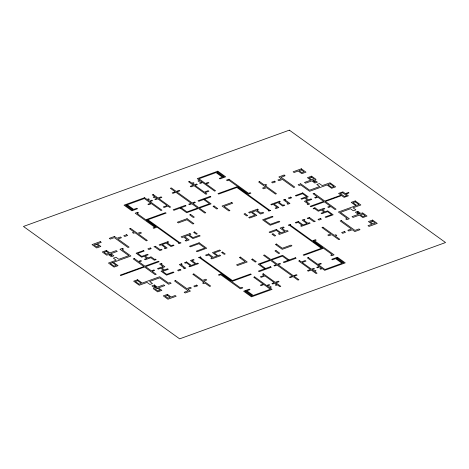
<?xml version="1.0" encoding="UTF-8"?>
<svg xmlns="http://www.w3.org/2000/svg" width="469" height="469" viewBox="0 0 469 469"><rect width="100%" height="100%" fill="white"/><g stroke="black" fill="none" stroke-linecap="round" stroke-linejoin="round"><path stroke-width="0.7" d="M204.607 199.19L211.12 203.874L199.389 208.125L205.78 212.721L204.812 213.073L198.422 208.476L186.691 212.721L180.184 208.037M289.103 259.99L282.59 255.306L270.865 259.556L264.475 254.96L263.508 255.306L269.898 259.908L258.167 264.153L264.674 268.837M203.693 199.524L209.526 203.722L198.727 207.632L192.894 203.435L195.38 202.538L194.67 202.022L192.184 202.925L176.889 191.921L179.914 190.824L179.228 190.332L176.203 191.428L171.332 187.922L170.341 188.28L175.213 191.786L172.187 192.882L172.868 193.375L175.893 192.278L191.188 203.282L188.702 204.185L189.412 204.695L191.903 203.798L197.736 207.996L186.932 211.906L181.098 207.708M288.189 260.324L282.356 256.127L271.551 260.037L277.384 264.235L279.876 263.332L280.585 263.848L278.094 264.745L293.395 275.754L296.414 274.658L297.1 275.151L294.075 276.247L298.946 279.753L297.956 280.11L293.084 276.604L290.059 277.701L289.373 277.208L292.398 276.112L277.103 265.108L274.617 266.005L273.908 265.495L276.393 264.592L270.56 260.395L259.756 264.311L265.589 268.508M289.361 130.153L23.45 226.457L179.639 338.847L445.55 242.543L289.361 130.153M153.181 194.494L152.249 194.828L154.706 196.599L153.234 197.132L153.955 197.654L155.427 197.121L157.086 198.311L154.758 199.155L155.52 199.7L157.848 198.856L167.14 205.545L163.288 206.935L164.068 207.491L167.914 206.102L169.684 207.374L170.616 207.034L158.78 198.522L161.864 197.402L161.107 196.857L158.018 197.971L153.181 194.494M189.417 181.368L188.485 181.708L193.322 185.191L190.238 186.304L191 186.855L194.084 185.736L205.92 194.254L206.852 193.914L205.082 192.642L208.928 191.246L208.154 190.69L204.308 192.085L195.016 185.396L197.343 184.557L196.581 184.006L194.254 184.85L192.601 183.655L194.072 183.121L193.351 182.605L191.874 183.139L189.417 181.368M144.61 197.701L124.039 205.152L131.871 210.786L137.552 208.734L136.866 208.242L133.688 209.391L127.234 204.748L144.346 198.551L150.801 203.194L147.899 204.244L148.573 204.73L151.481 203.681L160.996 210.528L161.957 210.182L150.051 201.617L152.577 200.703L151.886 200.204L149.359 201.119L147.717 199.935L149.388 199.331L148.644 198.797L146.973 199.401L144.61 197.701M217.821 171.185L197.25 178.636L199.618 180.336L197.947 180.946L198.692 181.48L200.357 180.876L202.004 182.054L199.477 182.969L200.169 183.467L202.696 182.552L214.597 191.118L215.552 190.772L206.038 183.924L208.945 182.869L208.265 182.382L205.358 183.438L198.903 178.789L216.016 172.592L222.47 177.235L219.293 178.39L219.979 178.882L225.653 176.825L217.821 171.185M126.454 205.041L125.581 205.358L132.076 210.03L132.944 209.713L126.454 205.041M217.698 172L216.825 172.316L223.314 176.989L224.188 176.672L217.698 172M137.704 212.275L135.201 213.184L154.77 227.26L153.099 227.87L153.762 228.344L157.045 227.16L179 242.96L178.513 243.135L179.152 243.599L180.999 242.93L180.36 242.467L179.779 242.678L147.876 219.727L166.12 213.119L165.469 212.65L145.818 219.768L137.042 213.448L138.572 212.897L137.704 212.275M228.983 179.217L226.48 180.125L227.342 180.747L228.866 180.196L237.642 186.51L217.997 193.627L218.648 194.096L236.892 187.489L268.79 210.44L268.209 210.651L268.848 211.114L270.695 210.446L269.564 210.165L247.609 194.359L250.886 193.175L250.217 192.695L248.552 193.298L228.983 179.217M185.284 205.381L173.155 209.772L173.905 210.311L186.029 205.92L185.284 205.381M210.141 196.382L198.018 200.773L198.762 201.312L210.886 196.921L210.141 196.382M147.125 220.02L146.363 220.295L155.608 226.949L156.37 226.674L147.125 220.02M238.445 186.949L237.683 187.225L246.929 193.873L247.691 193.597L238.445 186.949M130.517 228.374L129.508 228.737L134.052 232.008L132.481 232.571L133.477 233.292L135.049 232.724L146.334 240.843L147.342 240.48L138.461 234.09L141.486 232.993L140.471 232.266L137.446 233.363L130.517 228.374M259.627 181.614L258.618 181.984L265.548 186.967L262.529 188.063L263.537 188.79L266.562 187.7L275.438 194.084L276.446 193.72L265.167 185.601L266.732 185.032L265.735 184.317L264.164 184.886L259.627 181.614M100.266 241.629L92.041 244.607L96.696 247.954L100.858 246.448L97.206 243.821L101.275 242.35L100.266 241.629M114.483 236.464L109.271 238.352L110.297 239.09L114.313 237.636L128.008 247.491L129.092 247.099L117.895 239.043L121.483 237.742L120.457 237.009L116.98 238.264L114.483 236.464M284.085 175.043L278.879 176.93L281.377 178.73L277.906 179.985L278.926 180.723L282.514 179.428L293.705 187.483L294.79 187.09L281.095 177.235L285.111 175.781L284.085 175.043M301.344 168.805L293.113 171.789L294.122 172.51L298.184 171.038L301.837 173.665L305.999 172.158L301.344 168.805M96.251 244.144L94.035 244.947L96.743 246.899L98.965 246.096L96.251 244.144M301.315 169.878L299.093 170.681L301.807 172.633L304.029 171.83L301.315 169.878M126.618 234.711L123.781 235.737L124.813 236.482L127.65 235.45L126.618 234.711M274.459 181.169L271.621 182.195L272.653 182.939L275.491 181.908L274.459 181.169M190.631 214.462L189.605 214.831L193.287 217.481L194.313 217.106L190.631 214.462M214.057 205.979L213.032 206.348L216.713 208.998L217.739 208.623L214.057 205.979M187.055 218.712L177.346 222.224L178.308 222.916L186.984 219.773L192.859 224.006L193.896 223.631L187.055 218.712M231.78 202.514L222.072 206.032L228.907 210.95L229.939 210.575L224.065 206.348L232.735 203.206L231.78 202.514M106.434 250.464L102.265 251.97L106.744 255.195L108.415 254.591L111.405 256.742L113.903 255.834L110.907 253.682L117.256 251.384L116.206 250.628L109.857 252.926L106.434 250.464M311.586 176.168L307.418 177.675L310.841 180.143L304.492 182.441L305.542 183.191L311.891 180.893L314.881 183.051L317.378 182.148L314.388 179.996L316.065 179.393L311.586 176.168M106.387 251.419L104.083 252.252L106.645 254.092L108.949 253.26L106.387 251.419M311.504 177.135L309.2 177.968L311.756 179.809L314.06 178.976L311.504 177.135M122.538 248.33L119.953 249.262L128.84 255.658L118.809 259.287L115.978 257.252L113.398 258.185L116.236 260.225L108.439 263.045L114.073 267.101L118.065 265.653L113.445 262.329L130.91 256.01L122.057 249.637L123.587 249.08L122.538 248.33M300.729 183.795L298.149 184.733L299.199 185.484L300.729 184.933L309.581 191.299L327.045 184.979L331.659 188.298L335.652 186.855L330.018 182.799L322.221 185.624L319.389 183.584L316.815 184.516L319.647 186.556L309.616 190.191L300.729 183.795M109.998 254.016L109.435 254.221L111.481 255.693L112.044 255.488L109.998 254.016M313.368 180.366L312.811 180.565L314.857 182.042L315.414 181.837L313.368 180.366M150.303 247.966L147.882 248.84L148.82 249.52L151.241 248.64L150.303 247.966M189.963 233.603L181.087 236.816L182.025 237.496L183.526 236.951L187.272 239.647L185.12 240.427L186.005 241.06L189.165 239.917L184.51 236.569L188.251 235.209L192.911 238.563L200.169 235.93L199.296 235.303L192.929 237.607L189.177 234.905L190.906 234.277L189.963 233.603M257.522 209.139L248.64 212.351L249.584 213.026L251.308 212.404L255.066 215.107L248.705 217.411L249.578 218.038L256.842 215.412L252.181 212.058L255.927 210.704L260.582 214.052L263.742 212.908L262.863 212.275L260.711 213.055L256.959 210.358L258.46 209.813L257.522 209.139M290.727 197.109L288.3 197.988L289.244 198.663L291.665 197.789L290.727 197.109M143.467 250.563L136.11 253.225L141.626 257.2L144.118 256.297L146.932 258.325L144.44 259.222L145.191 259.762L150.848 257.716L154.365 260.242L156.154 259.597L155.497 259.123L154.664 259.421L151.024 256.807L147.899 257.938L145.109 255.933L148.204 254.814L147.489 254.298L141.761 256.367L137.652 253.412L144.159 251.056L143.467 250.563M167.961 241.658L159.132 244.853L159.835 245.357L161.389 244.8L165.51 247.767L164.326 248.195L165.035 248.705L167.111 247.954L162.309 244.501L166.19 243.094L170.992 246.547L174.011 245.457L173.325 244.965L171.232 245.721L167.081 242.737L168.664 242.162L167.961 241.658M194.629 231.95L193.609 232.319L196.253 234.219L197.273 233.843L194.629 231.95M245.058 213.682L244.038 214.052L246.682 215.951L247.702 215.582L245.058 213.682M279.63 201.213L270.806 204.414L271.51 204.918L273.093 204.343L277.243 207.333L275.151 208.089L275.836 208.582L278.85 207.491L274.048 204.033L277.929 202.626L282.731 206.084L284.806 205.334L284.097 204.824L282.913 205.252L278.785 202.28L280.333 201.723L279.63 201.213M302.722 192.888L295.359 195.555L296.05 196.048L302.558 193.697L306.662 196.652L300.94 198.721L301.655 199.237L304.744 198.117L307.535 200.128L304.41 201.26L308.045 203.874L307.218 204.179L307.875 204.654L309.663 204.003L306.146 201.471L311.803 199.425L311.058 198.885L308.567 199.788L305.753 197.76L308.244 196.857L302.722 192.888M155.38 246.254L153.943 246.776L155.046 247.093L159.882 250.575L162.069 249.784L161.359 249.274L160.175 249.701L155.38 246.254M284.9 199.348L283.458 199.87L288.253 203.317L287.063 203.745L287.773 204.255L289.959 203.464L285.123 199.987L285.562 199.829L284.9 199.348M112.566 262.634L110.297 263.455L114.061 266.163L116.335 265.343L112.566 262.634M330.158 183.83L327.89 184.651L331.659 187.366L333.928 186.539L330.158 183.83M134.245 258.489L133.214 258.865L143.913 266.562L120.293 275.115L120.873 275.532L144.493 266.978L155.192 274.676L156.224 274.301L152.132 271.358L154.629 270.455L153.92 269.945L151.423 270.848L145.578 266.644L159.108 261.743L158.416 261.245L144.892 266.146L139.047 261.942L141.544 261.034L140.835 260.524L138.337 261.432L134.245 258.489M314.095 193.357L313.063 193.726L317.155 196.669L314.652 197.578L315.367 198.088L317.865 197.185L323.704 201.389L310.179 206.29L310.865 206.782L324.396 201.887L330.24 206.09L327.743 206.993L328.452 207.503L330.95 206.6L335.042 209.543L336.074 209.168L325.375 201.471L341.625 195.585L344.099 197.361L348.414 195.802L345.94 194.019L348.995 192.917L348.414 192.501L345.36 193.603L342.898 191.833L338.589 193.398L341.051 195.168L324.794 201.054L314.095 193.357M199.114 242.778L189.488 246.266L190.297 246.846L198.92 243.722L204.894 248.019L196.271 251.144L197.074 251.724L206.7 248.236L199.114 242.778M272.213 216.309L262.587 219.791L270.173 225.249L279.8 221.767L278.991 221.186L270.367 224.311L264.393 220.008L273.017 216.889L272.213 216.309M342.587 192.718L340.342 193.533L344.434 196.476L346.679 195.661L342.587 192.718M161.412 263.379L159.624 264.024L163.142 266.556L157.478 268.608L158.229 269.147L160.72 268.245L163.534 270.267L161.043 271.17L166.565 275.145L173.929 272.477L173.237 271.979L166.73 274.336L162.62 271.381L168.348 269.306L167.632 268.79L164.543 269.91L161.752 267.905L164.877 266.773L161.236 264.153L162.069 263.854L161.412 263.379M314.922 207.785L313.134 208.435L313.79 208.904L314.623 208.605L318.258 211.226L321.388 210.094L324.173 212.099L321.083 213.219L321.798 213.735L327.526 211.66L331.636 214.614L325.128 216.971L325.814 217.469L333.178 214.802L327.661 210.833L325.169 211.736L322.355 209.707L324.847 208.805L324.097 208.265L318.439 210.317L314.922 207.785M181.515 263.771L179.328 264.563L184.165 268.045L183.719 268.204L184.387 268.684L185.83 268.162L181.034 264.715L182.224 264.282L181.515 263.771M186.556 261.948L184.481 262.699L185.191 263.209L186.375 262.781L190.502 265.747L188.948 266.31L189.652 266.814L198.481 263.619L197.777 263.115L196.194 263.684L192.044 260.7L194.137 259.943L193.451 259.451L190.437 260.541L195.239 263.994L191.358 265.401L186.556 261.948M200.439 256.918L198.592 257.587L199.724 257.868L221.679 273.667L218.402 274.857L219.064 275.338L220.735 274.728L240.304 288.81L242.807 287.902L241.945 287.28L240.415 287.837L231.639 281.523L251.29 274.406L250.634 273.937L232.395 280.544L200.498 257.587L201.078 257.375L200.439 256.918M290.135 224.434L288.288 225.102L288.927 225.56L289.508 225.355L321.406 248.306L303.167 254.913L303.818 255.382L323.469 248.265L332.245 254.579L330.715 255.136L331.577 255.757L334.086 254.849L314.517 240.767L316.188 240.163L315.52 239.682L312.243 240.873L290.282 225.073L290.774 224.891L290.135 224.434M298.29 221.479L295.277 222.57L295.962 223.062L298.055 222.306L302.206 225.296L300.623 225.87L301.327 226.375L310.156 223.18L309.452 222.669L307.899 223.232L303.771 220.266L304.961 219.832L304.252 219.322L302.177 220.072L306.978 223.531L303.097 224.938L298.29 221.479M309.405 217.458L307.218 218.249L307.928 218.759L309.112 218.331L313.902 221.778L315.344 221.257L314.236 220.934L309.405 217.458M137.622 279.729L133.636 281.177L139.27 285.228L147.067 282.408L149.898 284.449L152.472 283.516L149.64 281.476L159.671 277.841L168.559 284.237L171.138 283.299L170.089 282.543L168.559 283.1L159.706 276.728L142.242 283.053L137.622 279.729M208.705 253.975L205.539 255.124L206.424 255.757L208.576 254.978L212.322 257.674L210.827 258.22L211.765 258.894L220.647 255.681L219.703 255.001L217.974 255.628L214.222 252.926L220.582 250.622L219.709 249.989L212.445 252.621L217.106 255.974L213.36 257.329L208.705 253.975M276.376 229.47L269.118 232.096L269.992 232.73L276.358 230.426L280.11 233.128L278.381 233.75L279.325 234.43L288.201 231.211L287.263 230.537L285.762 231.082L282.016 228.38L284.167 227.606L283.282 226.967L280.122 228.11L284.777 231.463L281.037 232.817L276.376 229.47M355.215 200.931L351.222 202.374L355.842 205.698L338.378 212.023L347.23 218.39L345.7 218.947L346.749 219.703L349.329 218.765L340.447 212.375L350.478 208.74L353.309 210.78L355.889 209.848L353.051 207.808L360.849 204.988L355.215 200.931M137.628 280.667L135.359 281.488L139.129 284.202L141.398 283.376L137.628 280.667M355.226 201.863L352.952 202.69L356.721 205.399L358.99 204.578L355.226 201.863M222.605 252.076L221.585 252.445L224.223 254.345L225.243 253.975L222.605 252.076M273.034 233.814L272.014 234.183L274.652 236.083L275.672 235.714L273.034 233.814M180.043 269.364L177.622 270.244L178.56 270.918L180.987 270.044L180.043 269.364M320.468 218.513L318.041 219.386L318.984 220.067L321.406 219.187L320.468 218.513M154.401 284.982L151.903 285.885L154.893 288.036L153.222 288.64L157.701 291.865L161.869 290.352L158.446 287.89L164.795 285.592L163.745 284.835L157.396 287.134L154.401 284.982M357.882 211.29L355.385 212.193L358.38 214.351L352.031 216.649L353.081 217.405L359.43 215.107L362.854 217.569L367.022 216.057L362.543 212.838L360.872 213.442L357.882 211.29M154.43 285.99L153.867 286.19L155.919 287.667L156.476 287.462L154.43 285.99M357.8 212.34L357.243 212.539L359.289 214.011L359.852 213.811L357.8 212.34M175.582 280.55L174.497 280.943L188.192 290.798L184.176 292.251L185.196 292.99L190.408 291.102L187.911 289.303L191.381 288.042L190.361 287.309L186.773 288.605L175.582 280.55M193.844 273.943L192.835 274.306L204.121 282.426L202.555 282.995L203.552 283.716L205.117 283.147L209.661 286.412L210.669 286.049L203.734 281.06L206.759 279.964L205.75 279.237L202.725 280.333L193.844 273.943M240.38 257.082L239.348 257.452L245.223 261.684L236.546 264.827L237.507 265.518L247.216 262.001L240.38 257.082M276.423 244.027L275.391 244.402L282.232 249.32L291.941 245.803L290.979 245.111L282.303 248.253L276.423 244.027M322.953 227.189L321.945 227.553L330.827 233.943L327.802 235.039L328.81 235.766L331.835 234.67L338.77 239.659L339.779 239.29L335.235 236.024L336.806 235.456L335.804 234.74L334.239 235.309L322.953 227.189M341.28 220.541L340.195 220.934L351.392 228.989L347.805 230.285L348.83 231.024L352.301 229.763L354.804 231.563L360.016 229.681L358.99 228.942L354.974 230.396L341.28 220.541M157.531 288.218L155.227 289.051L157.783 290.897L160.087 290.059L157.531 288.218M362.643 213.934L360.339 214.773L362.9 216.614L365.204 215.775L362.643 213.934M252.574 259.035L251.548 259.404L255.23 262.054L256.25 261.679L252.574 259.035M276.001 250.552L274.975 250.921L278.656 253.571L279.682 253.196L276.001 250.552M222.359 274.154L221.597 274.429L230.842 281.083L231.604 280.808L222.359 274.154M313.679 241.084L312.917 241.359L322.162 248.013L322.924 247.732L313.679 241.084M167.451 294.368L163.288 295.875L167.943 299.222L176.168 296.244L175.166 295.523L171.103 296.994L167.451 294.368M372.591 220.072L368.429 221.579L372.081 224.211L368.013 225.683L369.021 226.404L377.246 223.426L372.591 220.072M167.48 295.4L165.258 296.203L167.972 298.149L170.194 297.346L167.48 295.4M372.544 221.133L370.322 221.937L373.037 223.889L375.253 223.086L372.544 221.133M196.634 285.093L193.797 286.119L194.828 286.864L197.666 285.832L196.634 285.093M344.475 231.551L341.637 232.577L342.669 233.322L345.506 232.29L344.475 231.551M270.525 266.72L258.401 271.111L259.146 271.651L271.27 267.26L270.525 266.72M295.382 257.721L283.258 262.107L284.003 262.646L296.127 258.255L295.382 257.721M254.69 276.909L253.735 277.261L263.25 284.108L260.342 285.158L261.022 285.65L263.93 284.595L270.384 289.238L253.266 295.435L246.811 290.792L249.989 289.643L249.309 289.15L243.628 291.208L251.466 296.842L272.038 289.396L269.669 287.69L271.34 287.087L270.595 286.553L268.93 287.157L267.283 285.973L269.81 285.058L269.118 284.566L266.591 285.48L254.69 276.909M263.367 273.779L262.435 274.119L264.205 275.391L260.359 276.786L261.133 277.343L264.979 275.948L274.271 282.631L271.944 283.475L272.706 284.026L275.033 283.182L276.687 284.372L275.215 284.906L275.936 285.428L277.413 284.894L279.87 286.659L280.802 286.325L275.965 282.842L279.049 281.728L278.287 281.177L275.203 282.297L263.367 273.779M299.603 260.653L298.671 260.993L310.507 269.511L307.424 270.625L308.18 271.176L311.264 270.056L316.1 273.538L317.038 273.198L314.582 271.434L316.053 270.9L315.332 270.379L313.855 270.912L312.202 269.722L314.529 268.878L313.767 268.327L311.439 269.171L302.147 262.488L305.993 261.092L305.219 260.535L301.374 261.931L299.603 260.653M308.285 257.499L307.33 257.85L319.237 266.415L316.71 267.33L317.402 267.822L319.922 266.908L321.57 268.092L319.899 268.696L320.644 269.229L322.309 268.626L324.677 270.332L345.248 262.88L337.41 257.241L331.735 259.298L332.421 259.791L335.599 258.642L342.053 263.285L324.941 269.482L318.486 264.838L321.388 263.783L320.714 263.297L317.806 264.352L308.285 257.499M245.967 291.044L245.099 291.36L251.589 296.033L252.463 295.716L245.967 291.044M337.211 257.997L336.337 258.313L342.833 262.986L343.707 262.669L337.211 257.997"/></g></svg>
